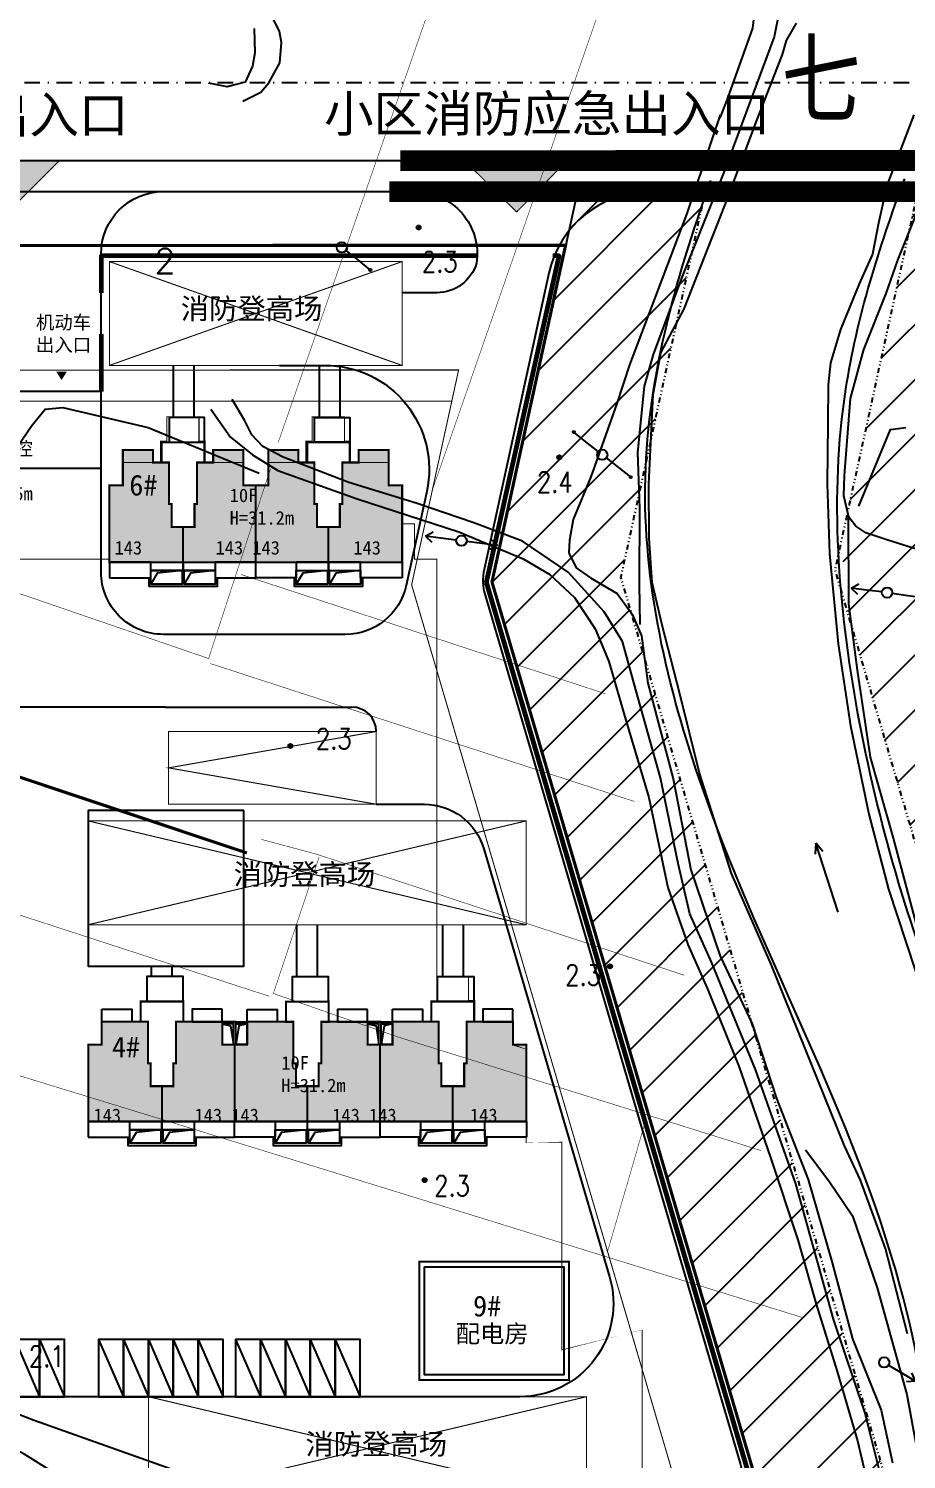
# Model space of a CAD drawing. Header units: millimetres. Extents: x 509011 to 512133, y 3502040 to 3502468.
# Drawn here: x 509312.5 to 509397, y 3502243.5 to 3502381.3 of the extents above; entities that cross this region are included whole.
import ezdxf
from ezdxf.xclip import XClip

# ---------------------------------------------------------------- set-up
doc = ezdxf.new("R2010")
doc.units = ezdxf.units.MM
doc.header["$XCLIPFRAME"] = 0
for name, pattern in [('05-108-2 (01) 3F(2013 1018)$0$X-ME SHAFT SH$0$X_1st core$0$CENTER', [2, 1.25, -0.25, 0.25, -0.25]), ('CENTER', [2, 1.25, -0.25, 0.25, -0.25]), ('DASH', [0.35, 0.25, -0.1]), ('DASHDOT', [1, 0.5, -0.25, 0, -0.25]), ('DIVIDE', [1.25, 0.5, -0.25, 0, -0.25, 0, -0.25])]:
    doc.linetypes.add(name, pattern=pattern)
for name, color, linetype in [('0-禁止车辆开口方向', 251, 'Continuous'), ('DM-尺寸标注', 251, 'Continuous'), ('dx', 251, 'Continuous'), ('GH-水系', 251, 'DIVIDE'), ('HX-地块线', 253, 'DASHDOT'), ('JZD', 1, 'Continuous'), ('M-地下车库-UN CARBARN', 180, 'DASH'), ('RD-中线', 253, 'DASHDOT'), ('RD-侧石线', 253, 'Continuous'), ('RD-红线', 253, 'Continuous'), ('T水系界面', 251, 'DASH'), ('xf', 34, 'Continuous'), ('YD-G1', 251, 'Continuous'), ('停车位', 9, 'Continuous'), ('小区道路', 254, 'Continuous'), ('文字', 7, 'Continuous'), ('标注', 3, 'Continuous'), ('路名', 253, 'Continuous')]:
    doc.layers.add(name, color=color, linetype=linetype)
doc.layers.add('32围墙边线', color=61, linetype='Continuous', lineweight=60)
doc.layers.add('填充', color=7, linetype='Continuous', plot=False)
doc.styles.add('CHART', font='ROMANS.shx', dxfattribs={"height": 2.399999999999999, "bigfont": 'hzdx.shx'})
doc.styles.add('DIMHT', font='simhei.ttf', dxfattribs={"width": 0.8})
doc.styles.add('GCD', font='ROMANS.shx', dxfattribs={"width": 0.8, "height": 2, "bigfont": 'hzdx.shx'})
doc.styles.get("Standard").update_dxf_attribs({"font": 'txt', "bigfont": 'gbcbig.shx'})
doc.linetypes.add('FENCELINE2', pattern='A,0.25,-0.1,[132,ltypeshp.shx,S=0.1,R=0,X=-0.1,Y=0],-0.1,1', length=1.45)
pattern_1 = [(45, (0, 0), (-2.651650429449552, 2.651650429449553), [])]

# ---------------------------------------------------------------- blocks, each defined once
blk = doc.blocks.new('ERHRYJUGYKI')
at = {"layer": 'JZD', "color": 8, "linetype": '05-108-2 (01) 3F(2013 1018)$0$X-ME SHAFT SH$0$X_1st core$0$CENTER', "ltscale": 5, "flags": 128}
blk.add_lwpolyline([(509218.6174918893, 3502316.027328069), (509213.8322298858, 3502331.374339878), (509207.0680734995, 3502356.126601196), (509207.9416832063, 3502357.260285435), (509210.4142516064, 3502360.468604958), (509292.1746857125, 3502360.411923805), (509364.2134911078, 3502360.417444056), (509357.1239594105, 3502328.006915653), (509383.3707110617, 3502238.711810548), (509350.5130456421, 3502155.432325499), (509318.6529217767, 3502131.928004885), (509314.7060072976, 3502129.016360718), (509310.3892878401, 3502135.013260191), (509299.732452381, 3502150.2592979), (509284.2874488043, 3502174.121109144), (509267.2219956178, 3502204.724336948), (509258.9470635611, 3502221.315216145), (509237.1740262691, 3502266.75109425), (509226.6512582931, 3502292.914474081)], close=True, dxfattribs=at)
blk = doc.blocks.new('B1021A')
at = {"layer": 'dx'}
for radius in [0.2, 0.15, 0.1, 0.05]:
    blk.add_circle((0, 0), radius, dxfattribs=at)
blk = doc.blocks.new('B811C1')
at = {"layer": 'dx'}
for p, q in [((-3.5, 0), (3.5, 0)), ((3.5, 0), (2.5, 0.4)), ((2.5, -0.4), (3.5, 0))]:
    blk.add_line(p, q, dxfattribs=at)
blk = doc.blocks.new('B72A3')
at = {"layer": 'dx'}
for p, q in [((0.5, 0), (2, 0)), ((2, 0), (3.5, 0))]:
    blk.add_line(p, q, dxfattribs=at)
for radius in [0.1, 0.04]:
    blk.add_circle((3.5, 0), radius, dxfattribs=at)
blk = doc.blocks.new('B713')
at = {"layer": 'dx'}
blk.add_circle((0, 0), 0.5, dxfattribs=at)
blk = doc.blocks.new('B712A3')
at = {"layer": 'dx'}
for p, q in [((0.5, 0), (2, 0)), ((2, 0), (3.5, 0)), ((3.5, 0), (2.799999999999999, 0.5)), ((3.5, 0), (2.799999999999999, -0.5))]:
    blk.add_line(p, q, dxfattribs=at)
blk = doc.blocks.new('abcdefghijk')
at = {"layer": 'dx'}
h = blk.add_hatch(dxfattribs=at)
h.set_pattern_fill('ANSI31', color=256, scale=30, style=0)
h.set_pattern_definition(pattern_1)
h.paths.add_polyline_path([(509210.311763623, 3502360.33619458), (509195.0207458398, 3502340.49558315), (509196.3221381504, 3502335.555221091, 0.0947081267076102), (509311.7832559959, 3502107.838296816), (509314.2300600464, 3502104.914239492), (509343.5298870974, 3502103.428606273, -0.0327637391326947), (509375.1272189518, 3502130.433888478), (509361.6744731567, 3502151.027255507), (509396.044695, 3502238.140738), (509369.5020152477, 3502328.442835918), (509377.6276712913, 3502365.590197671), (509365.3439395101, 3502365.590197671), (509357.1227495192, 3502328.0060916), (509383.3694473476, 3502238.710967693), (509350.5118807394, 3502155.431404746), (509318.6516227408, 3502131.927100316, -0.0966524153182956)])
at = {"layer": 'YD-G1'}
h = blk.add_hatch(dxfattribs=at)
h.set_pattern_fill('ANSI31', color=256, scale=30, style=0)
h.set_pattern_definition(pattern_1)
h.paths.add_polyline_path([(509526.3625456974, 3502191.209823936), (509543.918101253, 3502211.059879134), (509543.918101253, 3502212.920551855, 0.0767528511812895), (509443.306896738, 3502190.821983218), (509402.5133905237, 3502329.607487431), (509410.3842893738, 3502365.59019767), (509398.1005575928, 3502365.590197671), (509391.5017160934, 3502335.422842443, 0.1259674635647178), (509391.9389194141, 3502323.03056654), (509414.7486841269, 3502245.428394273, -0.166944483162946), (509414.0187426811, 3502229.203022789), (509388.8188697798, 3502165.332364721, 0.2432482536307112), (509391.1443769846, 3502142.48446988), (509391.5262854012, 3502141.899847208, -0.1145299470567257)])
at = {"layer": '0-禁止车辆开口方向', "const_width": 2, "flags": 128}
for points in [[(509378.2838946939, 3502368.59019767), (509348.2839006206, 3502368.571340351)], [(509378.2838946939, 3502368.59019767), (509398.7567809956, 3502368.59019767)]]:
    blk.add_lwpolyline(points, dxfattribs=at)
at = {"layer": 'dx', "flags": 128}
for points in [[(509397.724695, 3502372.980738), (509395.124695, 3502366.180738), (509394.324695, 3502362.540737999), (509393.7646949999, 3502359.580738), (509392.484695, 3502356.700738), (509390.684695, 3502352.300738), (509389.724695, 3502349.100738), (509389.484695, 3502346.980738), (509389.444695, 3502343.260738), (509389.404695, 3502337.460738), (509389.604695, 3502330.700738), (509390.4446949998, 3502322.060738), (509391.644695, 3502314.140738), (509393.404695, 3502305.660738), (509395.2846949999, 3502298.420738), (509398.684695, 3502288.180738)], [(509397.124695, 3502255.620738), (509395.0046949998, 3502263.820738), (509392.604695, 3502270.420738), (509391.044695, 3502273.700738), (509384.044695, 3502291.100738), (509380.164695, 3502299.940738), (509377.084695, 3502309.580738), (509375.204695, 3502317.220738), (509373.484695, 3502323.860738), (509372.524695, 3502327.940738), (509372.244695, 3502332.220738), (509372.2046949999, 3502337.420738), (509372.644695, 3502346.060738), (509373.364695, 3502350.060738), (509375.604695, 3502354.300738), (509379.524695, 3502364.260738), (509382.644695, 3502372.540738), (509385.084695, 3502378.780738), (509385.484695, 3502380.140738), (509386.444695, 3502381.820738)], [(509334.204695, 3502381.300738), (509334.284695, 3502378.940738), (509334.044695, 3502377.660738), (509333.324695, 3502376.140738), (509331.5973509636, 3502375.681377659), (509329.8526477974, 3502376.035406097), (509329.8526477974, 3502376.035406097)], [(509333.124695, 3502374.300738), (509334.844695, 3502375.180738), (509335.604695, 3502376.060737999), (509336.6846950001, 3502377.980738), (509336.844695, 3502379.940738), (509336.644695, 3502381.020737999), (509336.0046949999, 3502382.340738)], [(509384.684695, 3502382.420738), (509384.284695, 3502380.500738), (509379.404695, 3502367.380738), (509375.364695, 3502357.260738), (509372.644695, 3502349.900738), (509371.764695, 3502346.860738), (509371.124695, 3502340.460737999), (509371.324695, 3502335.100738), (509371.284695, 3502327.780738), (509371.364695, 3502323.900738)], [(509343.524695, 3502391.940738), (509351.764695, 3502390.060738), (509358.6446949999, 3502388.500738), (509364.644695, 3502387.420738001), (509370.564695, 3502386.340738), (509380.524695, 3502384.500738), (509381.804695, 3502384.060738), (509382.324695, 3502383.380738), (509382.324695, 3502382.420738), (509382.2046949999, 3502381.340738), (509379.764695, 3502374.500738), (509379.044695, 3502372.700738)], [(509402.164695, 3502329.860738), (509395.124695, 3502332.060738), (509393.124695, 3502332.740738), (509392.1646950001, 3502333.380738), (509391.484695, 3502334.260738), (509391.004695, 3502336.300738), (509391.044695, 3502338.260738), (509391.644695, 3502345.660738), (509392.9246950001, 3502350.380738), (509395.084695, 3502355.780738), (509396.204695, 3502358.980737999), (509399.884695, 3502368.180738)], [(509379.084695, 3502372.980738), (509375.884695, 3502363.500738), (509370.364695, 3502348.900738), (509369.124695, 3502345.180738), (509366.644695, 3502338.140738), (509364.924695, 3502334.020738), (509364.564695, 3502332.020738), (509364.524695, 3502330.820738), (509365.2046949999, 3502329.380738), (509366.604695, 3502328.420738), (509369.1646949999, 3502326.900738), (509370.604695, 3502324.900738), (509371.524695, 3502322.820738), (509372.124695, 3502318.260738), (509374.5646950001, 3502309.060738), (509376.244695, 3502300.300738), (509379.084695, 3502291.980738), (509382.164695, 3502285.460738), (509384.5246949999, 3502278.260738), (509387.564695, 3502270.460737999), (509389.8446949999, 3502262.580737999), (509391.844695, 3502255.140738), (509394.604695, 3502248.260738), (509395.684695, 3502243.180738)], [(509398.2046949999, 3502294.180738), (509395.7646949998, 3502303.340738), (509393.5646950001, 3502311.140738), (509392.324695, 3502319.500738), (509391.484695, 3502325.900738), (509391.4567671843, 3502334.379431216)], [(509394.564695, 3502241.900738), (509393.0046949999, 3502248.060738), (509390.0046949999, 3502257.020738), (509386.364695, 3502270.060738), (509382.484695, 3502281.060738), (509378.2846949999, 3502291.340738), (509376.1646949999, 3502296.060738), (509375.044695, 3502300.900738), (509373.324695, 3502309.140738), (509370.9646949999, 3502317.620738), (509369.684695, 3502322.260738), (509367.9246949999, 3502325.140738), (509364.4446949999, 3502328.940738), (509360.044695, 3502331.940737999), (509355.364695, 3502333.700738), (509349.804695, 3502335.580738), (509343.324695, 3502337.580738), (509337.0046949999, 3502340.020737999), (509335.044695, 3502341.060738), (509333.9646949999, 3502342.180738), (509333.284695, 3502343.580738), (509332.084695, 3502345.580738)], [(509330.0446949999, 3502344.660738), (509331.924695, 3502341.940738), (509334.044695, 3502340.260738), (509336.484695, 3502338.740738), (509344.124695, 3502336.020738), (509353.924695, 3502332.820738), (509360.124695, 3502330.220738), (509362.684695, 3502328.740738), (509365.044695, 3502326.500738), (509367.044695, 3502323.500738), (509368.364695, 3502320.340738), (509369.844695, 3502315.260738), (509372.2046949999, 3502307.260738), (509374.044695, 3502298.580738), (509375.964695, 3502293.100738), (509377.844695, 3502288.900738), (509380.884695, 3502281.380738), (509383.924695, 3502272.580738), (509386.564695, 3502264.660738), (509388.3246949999, 3502258.460738), (509390.364695, 3502251.980737999), (509392.324695, 3502245.300738), (509393.324695, 3502240.940737999)], [(509303.89289, 3502330.105917), (509312.78489, 3502343.065917), (509314.08089, 3502344.649917), (509315.7728899999, 3502344.793917), (509323.9808899999, 3502342.885917), (509334.67289, 3502338.493917)], [(509392.4386810002, 3502335.291557), (509395.4786810001, 3502342.691557), (509396.9586810001, 3502342.891557)], [(509387.318681, 3502273.331557), (509389.558681, 3502270.331557), (509391.8386810001, 3502266.971557), (509394.198681, 3502260.051557), (509397.078681, 3502249.771557), (509398.7986810001, 3502240.291557), (509398.7986810001, 3502232.171557), (509397.798681, 3502224.011557), (509395.798681, 3502217.011557), (509392.838681, 3502209.491557), (509390.318681, 3502205.051557), (509386.398681, 3502199.491557), (509384.6786810001, 3502197.771557)], [(509337.5066330001, 3502238.578156), (509313.026633, 3502247.254156), (509301.326633, 3502251.754156), (509292.506633, 3502255.498157), (509290.166633, 3502256.866156)], [(509314.7906329999, 3502242.322156), (509312.126633, 3502243.978156), (509309.030633, 3502245.634156), (509304.098633, 3502248.298156), (509302.622633, 3502248.874156)]]:
    blk.add_lwpolyline(points, dxfattribs=at)
for points, const_width in [([(509352.964695, 3502389.420738), (509352.684695, 3502387.820738), (509336.524695, 3502341.460738)], 0.05), ([(509351.284695, 3502336.620738), (509368.564695, 3502386.260738)], 0.05), ([(509303.256611, 3502329.754794), (509329.816611, 3502320.634794001), (509335.7766109999, 3502338.914794)], 0.05), ([(509332.976611, 3502328.714794), (509368.056611, 3502317.234794)], 0.05), ([(509370.816611, 3502306.874794002), (509329.976611, 3502320.154794)], 0.05), ([(509333.496611, 3502301.914794001), (509296.816611, 3502314.154794)], 0.3), ([(509375.611069, 3502290.142988), (509340.2510689999, 3502301.782988), (509334.891069, 3502303.222988)], 0.05), ([(509335.6566109999, 3502288.114794), (509292.256611, 3502302.234794)], 0.05), ([(509340.451069, 3502301.502988), (509336.0510690001, 3502288.382988), (509348.091069, 3502284.182988), (509383.0110689999, 3502273.262988)], 0.05), ([(509387.1310689999, 3502257.142988), (509354.331069, 3502267.302988), (509328.6910689999, 3502275.222988), (509293.731069, 3502285.942988), (509287.811069, 3502288.062988)], 0.05), ([(509368.2552869999, 3502263.587022), (509371.8552870001, 3502275.971022001)], 0.05)]:
    blk.add_lwpolyline(points, dxfattribs=dict(at, const_width=const_width))
at = {"layer": 'GH-水系', "flags": 128}
for points in [[(509377.6276712912, 3502365.59019767), (509369.5020152477, 3502328.442835918), (509396.044695, 3502238.140738), (509361.6744731566, 3502151.027255506)], [(509398.1005575929, 3502365.59019767), (509390.134124795, 3502329.170743114), (509417.1701077541, 3502237.190355178), (509384.0743831524, 3502153.307165863)]]:
    blk.add_lwpolyline(points, dxfattribs=at)
at = {"layer": 'HX-地块线', "linetype": 'ByBlock', "ltscale": 0.5, "flags": 128}
blk.add_lwpolyline([(509365.3439395101, 3502365.59019767), (509357.1227495192, 3502328.006091601), (509383.3694473476, 3502238.710967692), (509350.5118807394, 3502155.431404746)], dxfattribs=at)
blk.add_lwpolyline([(509365.3439395101, 3502365.59019767), (509357.1227495192, 3502328.006091601), (509383.3694473476, 3502238.710967692), (509350.5118807394, 3502155.431404746)], dxfattribs=at)
blk.add_lwpolyline([(509210.3987919581, 3502359.996011481, 0.096518167401007), (509318.6516227408, 3502131.927100316, 0.096518167401007)], format="xyb", dxfattribs=at)
blk.add_lwpolyline([(509210.3987919581, 3502359.996011481, 0.096518167401007), (509318.6516227408, 3502131.927100316, 0.096518167401007)], format="xyb", dxfattribs=at)
at = {"layer": 'RD-中线', "ltscale": 3}
for points in [[(509196.7394225374, 3503435.151784652), (509150.7294328413, 3502560.516939138, 0.2386021634810705), (509406.1001223428, 3501982.29881943), (511122.2930787437, 3500576.043197201)], [(507426.0352547014, 3502079.97226745, -0.0599666257863016), (508217.527483335, 3502340.103755719), (508365.6261787869, 3502365.010931268, -0.0416791926585015), (508498.3065318884, 3502376.09019767), (510642.9603618564, 3502376.09019767, -0.158296010694395), (510877.9627827103, 3502299.778106299), (511052.2210943098, 3502173.263880751)]]:
    blk.add_lwpolyline(points, format="xyb", dxfattribs=at)
at = {"layer": 'RD-侧石线', "linetype": 'ByBlock', "ltscale": 60, "flags": 128}
blk.add_lwpolyline([(509209.9071069088, 3502368.59019767), (509528.9181012525, 3502368.59019767)], dxfattribs=at)
at = {"layer": 'RD-红线', "linetype": 'ByBlock', "ltscale": 60, "flags": 128}
blk.add_lwpolyline([(509214.3609863474, 3502365.59019767), (509523.9181012525, 3502365.59019767)], dxfattribs=at)
at = {"layer": 'T水系界面', "ltscale": 30, "const_width": 2}
blk.add_lwpolyline([(509347.2286430535, 3502365.59019767), (509427.691372984, 3502365.59019767)], dxfattribs=at)
at = {"layer": 'dx'}
for name, p in [('B1021A', (509350.0546847052, 3502362.136596157)), ('B713', (509342.651069, 3502360.222988)), ('B1021A', (509363.5968993461, 3502340.004852768)), ('B713', (509367.724695, 3502340.260738)), ('B713', (509354.171069, 3502331.982988)), ('B713', (509395.1646949999, 3502326.980738)), ('B1021A', (509337.6960008097, 3502312.21040387)), ('B1021A', (509368.4737600389, 3502291.000815128)), ('B1021A', (509350.622659976, 3502270.405997476)), ('B713', (509394.884695, 3502252.860738))]:
    blk.add_blockref(name, p, dxfattribs=at)
for name, p, rotation in [('B72A3', (509342.651069, 3502360.222988), 321.4751140193297), ('B72A3', (509367.724695, 3502340.260738), 141.4751140193297), ('B72A3', (509367.724695, 3502340.260738), 321.7036995163632), ('B712A3', (509354.171069, 3502331.982988), 172.9369585021881), ('B712A3', (509354.171069, 3502331.982988), 353.0428733583857), ('B712A3', (509395.1646949999, 3502326.980738), 173.0428733583857), ('B712A3', (509395.1646949999, 3502326.980738), 352.3792730847359), ('B811C1', (509389.3807941885, 3502299.539021864), 108.0527052755827), ('B712A3', (509394.884695, 3502252.860738), 329.0489730299692)]:
    blk.add_blockref(name, p, dxfattribs=dict(at, rotation=rotation))
at = {"layer": 'dx', "style": 'CHART'}
blk.add_text('2', height=2.399999999999999, dxfattribs=at).set_placement((509324.5875619588, 3502357.705289139))
at = {"layer": 'dx', "style": 'GCD', "width": 0.8}
for s, p in [('2.3', (509350.3624624425, 3502357.833202495)), ('2.4', (509361.442455185, 3502336.623613751)), ('2.3', (509340.158222708, 3502311.903018988)), ('2.3', (509364.1648746167, 3502289.156503177)), ('2.3', (509351.5459931879, 3502268.869071739)), ('2.1', (509312.5108122498, 3502252.440630331))]:
    blk.add_text(s, height=2, dxfattribs=at).set_placement(p)
at = {"layer": '路名', "style": 'DIMHT', "width": 0.8}
blk.add_text('七', height=7, dxfattribs=at).set_placement((509384.9785259796, 3502372.963055839))
blk = doc.blocks.new('ergydtufyukiiu')
at = {"layer": 'M-地下车库-UN CARBARN', "const_width": 0.1}
blk.add_lwpolyline([(509371.5657745778, 3502225.357090816), (509371.5657745775, 3502254.057090699), (509363.8407745777, 3502254.057090645), (509363.8407745777, 3502274.057090537), (509360.4097867825, 3502274.057090766), (509360.4097867832, 3502283.457090765), (509359.1097867831, 3502283.457090459), (509359.1097867831, 3502285.65709061), (509355.459786783, 3502285.65709061), (509355.459786783, 3502287.707090612), (509354.8597867834, 3502287.707090612), (509354.859786786, 3502290.057090306), (509351.7907745758, 3502290.057090306), (509351.7907745776, 3502330.207090024), (509349.6407745775, 3502330.207090024), (509349.6407745775, 3502333.607090024), (509348.4407745772, 3502333.607090024), (509348.4407745776, 3502337.307090024), (509347.1407745776, 3502337.307090024), (509347.1407745767, 3502339.507090023), (509343.4907745775, 3502339.507090023), (509343.4907745775, 3502341.557090023), (509342.8907745775, 3502341.557090023), (509342.8907745775, 3502343.907090024), (509339.7907745767, 3502343.907090024), (509339.7907745767, 3502341.557090023), (509339.1907745776, 3502341.557090023), (509339.1907745776, 3502339.507090023), (509335.5407745776, 3502339.507090023), (509335.5407745776, 3502337.307090024), (509333.1407745775, 3502337.307090024), (509333.1407745775, 3502339.507090023), (509329.4907745768, 3502339.507090023), (509329.4907745768, 3502341.557090023), (509328.8907745768, 3502341.557090023), (509328.8907745768, 3502343.907090024), (509325.7907745768, 3502343.907090024), (509325.7907745768, 3502341.557090023), (509325.1907745768, 3502341.557090023), (509325.1907745768, 3502339.507090023), (509321.5407745768, 3502339.507090023), (509321.5407745768, 3502337.307090024), (509320.2407745767, 3502337.307090024), (509320.2407745767, 3502330.207090024), (509309.2407745777, 3502330.207090024)], dxfattribs=at)
blk = doc.blocks.new('ergthyuj')
for points in [[(510312.7391719925, 3502749.534406845), (510314.0391719925, 3502749.534406845), (510314.0391719925, 3502747.334406844), (510312.7391719925, 3502747.334406844)], [(510312.9391719924, 3502749.334406844), (510314.0391719925, 3502749.334406844), (510314.0391719925, 3502747.334406844), (510312.9391719924, 3502747.334406844)]]:
    blk.add_lwpolyline(points, close=True)
at = {"layer": '小区道路', "ltscale": 5}
blk.add_lwpolyline([(510314.0391719925, 3502749.334406844), (510313.2269848036, 3502749.128724068), (510312.9391719924, 3502747.334406844)], dxfattribs=at)
blk = doc.blocks.new('ertgdyhthy')
blk.add_lwpolyline([(510316.6391719924, 3502738.234406844), (510316.6391719924, 3502737.434406845), (510323.2391719926, 3502737.434406845), (510323.2391719926, 3502738.234406844)])
for points in [[(510316.8391719925, 3502738.934406845), (510319.8391719925, 3502738.934406845), (510319.8391719925, 3502737.634406845), (510316.8391719925, 3502737.634406845)], [(510320.0391719926, 3502738.934406845), (510323.0391719925, 3502738.934406845), (510323.0391719925, 3502737.634406845), (510320.0391719926, 3502737.634406845)]]:
    blk.add_lwpolyline(points, close=True)
at = {"ltscale": 5}
for points in [[(510319.8391719925, 3502738.934406845), (510317.4591948581, 3502738.671733748), (510316.8391719925, 3502737.634406845)], [(510323.0391719925, 3502738.934406845), (510320.659194858, 3502738.671733748), (510320.0391719926, 3502737.634406845)]]:
    blk.add_lwpolyline(points, dxfattribs=at)
blk = doc.blocks.new('SERGSTRJHUKIU')
at = {"layer": '填充', "ltscale": 5}
h = blk.add_hatch(color=1, dxfattribs=at)
h.dxf.hatch_style = 1
h.paths.add_polyline_path([(510573.5527617329, 3502426.651496678), (510572.4527617329, 3502426.651496678), (510572.4527617329, 3502428.851496678), (510572.2027617328, 3502428.851496678), (510572.2047617329, 3502432.851496678), (510570.4527617329, 3502432.851496678), (510567.7527617329, 3502432.851496678), (510567.7527617329, 3502430.651496677), (510566.4527617328, 3502430.651496677), (510566.4527617328, 3502423.251496679), (510570.4527617329, 3502423.251496679), (510573.5527617329, 3502423.251496679)])
h = blk.add_hatch(color=1, dxfattribs=at)
h.dxf.hatch_style = 1
h.paths.add_polyline_path([(510573.5527617329, 3502426.651496678), (510574.6527617329, 3502426.651496678), (510574.6527617329, 3502428.851496678), (510574.9027617329, 3502428.851496678), (510574.900761733, 3502432.851496678), (510576.652761733, 3502432.851496678), (510579.3527617329, 3502432.851496678), (510579.3527617329, 3502430.651496677), (510580.552761733, 3502430.651496677), (510580.5527617327, 3502423.251496679), (510576.652761733, 3502423.251496679), (510573.5527617329, 3502423.251496679)])
h = blk.add_hatch(color=1, dxfattribs=at)
h.dxf.hatch_style = 1
h.paths.add_polyline_path([(510587.552761733, 3502426.651496678), (510586.4527617331, 3502426.651496678), (510586.4527617331, 3502428.851496678), (510586.202761733, 3502428.851496678), (510586.204761733, 3502432.851496678), (510584.452761733, 3502432.851496678), (510581.752761733, 3502432.851496678), (510581.752761733, 3502430.651496677), (510580.552761733, 3502430.651496677), (510580.5527617331, 3502423.251496679), (510584.452761733, 3502423.251496679), (510587.552761733, 3502423.251496679)])
h = blk.add_hatch(color=1, dxfattribs=at)
h.dxf.hatch_style = 1
h.paths.add_polyline_path([(510587.552761733, 3502426.651496678), (510588.652761733, 3502426.651496678), (510588.652761733, 3502428.851496678), (510588.902761733, 3502428.851496678), (510588.9007617331, 3502432.851496678), (510590.6527617331, 3502432.851496678), (510593.352761733, 3502432.851496678), (510593.352761733, 3502430.651496677), (510594.5527617331, 3502430.651496677), (510594.5527617333, 3502423.251496678), (510590.6527617331, 3502423.251496679), (510587.552761733, 3502423.251496679)])
h = blk.add_hatch(color=1, dxfattribs=at)
h.dxf.hatch_style = 1
h.paths.add_polyline_path([(510601.5527617331, 3502426.651496678), (510600.4527617332, 3502426.651496678), (510600.4527617332, 3502428.851496678), (510600.2027617332, 3502428.851496678), (510600.2047617331, 3502432.851496678), (510598.4527617331, 3502432.851496678), (510595.7527617332, 3502432.851496678), (510595.7527617332, 3502430.651496677), (510594.5527617331, 3502430.651496677), (510594.5527617329, 3502423.251496679), (510598.4527617331, 3502423.251496679), (510601.5527617331, 3502423.251496679)])
h = blk.add_hatch(color=1, dxfattribs=at)
h.dxf.hatch_style = 1
h.paths.add_polyline_path([(510601.5527617331, 3502426.651496678), (510602.6527617332, 3502426.651496678), (510602.6527617332, 3502428.851496678), (510602.9027617331, 3502428.851496678), (510602.9007617332, 3502432.851496678), (510604.6527617332, 3502432.851496678), (510607.3527617332, 3502432.851496678), (510607.3527617332, 3502430.651496677), (510608.6527617332, 3502430.651496677), (510608.6527617335, 3502423.251496679), (510604.6527617332, 3502423.251496679), (510601.5527617331, 3502423.251496679)])
at = {"color": 6}
for points in [[(510572.1027617328, 3502434.801496678), (510575.6027617328, 3502434.801496678), (510575.6027617328, 3502437.201496678), (510572.1027617328, 3502437.201496678)], [(510586.102758233, 3502434.794496679), (510589.6027582329, 3502434.794496679), (510589.6027582329, 3502437.194496679), (510586.102758233, 3502437.194496679)], [(510603.6027617336, 3502434.801496677), (510600.1027617336, 3502434.801496677), (510600.1027617336, 3502437.201496677), (510603.6027617336, 3502437.201496677)], [(510567.7527617329, 3502434.051496678), (510570.6527617329, 3502434.051496678), (510570.6527617329, 3502432.851496678), (510570.4527617329, 3502432.851496678), (510570.4527617329, 3502432.851496678), (510567.7527617329, 3502432.851496678)], [(510579.3527617329, 3502434.051496678), (510576.452761733, 3502434.051496678), (510576.452761733, 3502432.851496678), (510576.652761733, 3502432.851496678), (510576.652761733, 3502432.851496678), (510579.3527617329, 3502432.851496678)], [(510581.7527582329, 3502434.044496679), (510584.6527582329, 3502434.044496679), (510584.6527582329, 3502432.844496679), (510584.452758233, 3502432.844496679), (510584.452758233, 3502432.844496679), (510581.7527582329, 3502432.844496679)], [(510593.352758233, 3502434.044496679), (510590.452758233, 3502434.044496679), (510590.452758233, 3502432.844496679), (510590.652758233, 3502432.844496679), (510590.652758233, 3502432.844496679), (510593.352758233, 3502432.844496679)], [(510593.3527652331, 3502434.044496679), (510590.4527652331, 3502434.044496679), (510590.4527652331, 3502432.844496679), (510590.652765233, 3502432.844496679), (510590.652765233, 3502432.844496679), (510593.3527652331, 3502432.844496679)], [(510595.7527617332, 3502434.051496678), (510598.6527617331, 3502434.051496678), (510598.6527617331, 3502432.851496678), (510598.4527617331, 3502432.851496678), (510598.4527617331, 3502432.851496678), (510595.7527617332, 3502432.851496678)], [(510607.3527617332, 3502434.051496678), (510604.4527617331, 3502434.051496678), (510604.4527617331, 3502432.851496678), (510604.6527617332, 3502432.851496678), (510604.6527617332, 3502432.851496678), (510607.3527617332, 3502432.851496678)], [(510566.4527617328, 3502421.751496679), (510570.4527617329, 3502421.751496679), (510570.4527617329, 3502423.251496679), (510566.4527617328, 3502423.251496679)], [(510570.4527617329, 3502423.251496679), (510573.5527617329, 3502423.251496679), (510573.5527617329, 3502422.451496678), (510570.4527617329, 3502422.451496678)], [(510573.5527617329, 3502423.251496679), (510576.652761733, 3502423.251496679), (510576.652761733, 3502422.451496678), (510573.5527617329, 3502422.451496678)], [(510580.552761733, 3502423.251496679), (510576.652761733, 3502423.251496679), (510576.652761733, 3502421.751496679), (510580.552761733, 3502421.751496679)], [(510584.452761733, 3502421.751496679), (510580.552761733, 3502421.751496679), (510580.552761733, 3502423.251496679), (510584.452761733, 3502423.251496679)], [(510587.552761733, 3502423.251496679), (510584.452761733, 3502423.251496679), (510584.452761733, 3502422.451496678), (510587.552761733, 3502422.451496678)], [(510587.5527617329, 3502423.251496679), (510590.6527617329, 3502423.251496679), (510590.6527617329, 3502422.451496678), (510587.5527617329, 3502422.451496678)], [(510590.6527617329, 3502421.751496679), (510594.5527617329, 3502421.751496679), (510594.5527617329, 3502423.251496679), (510590.6527617329, 3502423.251496679)], [(510594.5527617329, 3502423.251496679), (510598.452761733, 3502423.251496679), (510598.452761733, 3502421.751496679), (510594.5527617329, 3502421.751496679)], [(510601.5527617331, 3502423.251496679), (510598.4527617331, 3502423.251496679), (510598.4527617331, 3502422.451496678), (510601.5527617331, 3502422.451496678)], [(510601.552761733, 3502423.251496679), (510598.452761733, 3502423.251496679), (510598.452761733, 3502422.451496678), (510601.552761733, 3502422.451496678)], [(510604.6527617332, 3502423.251496679), (510601.5527617331, 3502423.251496679), (510601.5527617331, 3502422.451496678), (510604.6527617332, 3502422.451496678)], [(510604.652761733, 3502423.251496679), (510601.552761733, 3502423.251496679), (510601.552761733, 3502422.451496678), (510604.652761733, 3502422.451496678)], [(510608.6527617331, 3502421.751496679), (510604.652761733, 3502421.751496679), (510604.652761733, 3502423.251496679), (510608.6527617331, 3502423.251496679)]]:
    blk.add_lwpolyline(points, close=True, dxfattribs=at)
at = {"color": 2, "const_width": 0.2}
for points in [[(510571.5027617328, 3502432.851496678), (510571.5027617328, 3502434.801496678), (510575.6027617328, 3502434.801496678), (510575.6027617328, 3502432.851496678), (510574.9027617329, 3502432.851496678), (510574.9027617329, 3502428.851496678), (510574.6527617329, 3502428.851496678), (510574.6527617329, 3502426.651496678), (510572.4527617329, 3502426.651496678), (510572.4527617329, 3502428.851496678), (510572.2027617328, 3502428.851496676), (510572.2027617328, 3502432.851496678)], [(510585.5027582329, 3502432.844496679), (510585.5027582329, 3502434.794496679), (510589.6027582329, 3502434.794496679), (510589.6027582329, 3502432.844496679), (510588.9027582329, 3502432.844496679), (510588.9027582329, 3502428.844496679), (510588.652758233, 3502428.844496679), (510588.652758233, 3502426.644496679), (510586.452758233, 3502426.644496679), (510586.452758233, 3502428.844496679), (510586.2027582329, 3502428.844496678), (510586.2027582329, 3502432.844496679)], [(510603.6027617331, 3502432.851496678), (510603.6027617331, 3502434.801496678), (510599.5027617332, 3502434.801496678), (510599.5027617332, 3502432.851496678), (510600.2027617332, 3502432.851496678), (510600.2027617332, 3502428.851496678), (510600.4527617332, 3502428.851496678), (510600.4527617332, 3502426.651496678), (510602.6527617332, 3502426.651496678), (510602.6527617332, 3502428.851496678), (510602.9027617331, 3502428.851496676), (510602.9027617331, 3502432.851496678)], [(510573.5527617329, 3502426.651496678), (510572.4527617329, 3502426.651496678), (510572.4527617329, 3502428.851496678), (510572.2027617328, 3502428.851496678), (510572.2047617329, 3502432.851496678), (510570.4527617329, 3502432.851496678), (510570.4527617329, 3502432.851496678), (510567.7527617329, 3502432.851496678), (510567.7527617329, 3502430.651496677), (510566.4527617328, 3502430.651496677), (510566.4527617328, 3502423.251496679), (510570.4527617329, 3502423.251496679), (510573.5527617329, 3502423.251496679)], [(510573.5527617329, 3502426.651496678), (510574.6527617329, 3502426.651496678), (510574.6527617329, 3502428.851496678), (510574.9027617329, 3502428.851496678), (510574.900761733, 3502432.851496678), (510576.652761733, 3502432.851496678), (510576.652761733, 3502432.851496678), (510579.3527617329, 3502432.851496678), (510579.3527617329, 3502430.651496677), (510580.552761733, 3502430.651496677), (510580.552761733, 3502423.251496679), (510576.652761733, 3502423.251496679), (510573.5527617329, 3502423.251496679)], [(510587.552761733, 3502426.651496678), (510586.4527617331, 3502426.651496678), (510586.4527617331, 3502428.851496678), (510586.202761733, 3502428.851496678), (510586.204761733, 3502432.851496678), (510584.452761733, 3502432.851496678), (510584.452761733, 3502432.851496678), (510581.752761733, 3502432.851496678), (510581.752761733, 3502430.651496677), (510580.552761733, 3502430.651496677), (510580.552761733, 3502423.251496679), (510584.452761733, 3502423.251496679), (510587.552761733, 3502423.251496679)], [(510587.5527617329, 3502426.651496678), (510588.6527617329, 3502426.651496678), (510588.6527617329, 3502428.851496678), (510588.9027617329, 3502428.851496678), (510588.9007617329, 3502432.851496678), (510590.6527617329, 3502432.851496678), (510590.6527617329, 3502432.851496678), (510593.3527617329, 3502432.851496678), (510593.3527617329, 3502430.651496677), (510594.5527617329, 3502430.651496677), (510594.5527617329, 3502423.251496679), (510590.6527617329, 3502423.251496679), (510587.5527617329, 3502423.251496679)], [(510601.552761733, 3502426.651496678), (510600.452761733, 3502426.651496678), (510600.452761733, 3502428.851496678), (510600.202761733, 3502428.851496678), (510600.204761733, 3502432.851496678), (510598.452761733, 3502432.851496678), (510598.452761733, 3502432.851496678), (510595.7527617331, 3502432.851496678), (510595.7527617331, 3502430.651496677), (510594.5527617329, 3502430.651496677), (510594.5527617329, 3502423.251496679), (510598.452761733, 3502423.251496679), (510601.552761733, 3502423.251496679)], [(510601.552761733, 3502426.651496678), (510602.6527617331, 3502426.651496678), (510602.6527617331, 3502428.851496678), (510602.9027617331, 3502428.851496678), (510602.900761733, 3502432.851496678), (510604.652761733, 3502432.851496678), (510604.652761733, 3502432.851496678), (510607.3527617331, 3502432.851496678), (510607.3527617331, 3502430.651496677), (510608.6527617331, 3502430.651496677), (510608.6527617331, 3502423.251496679), (510604.652761733, 3502423.251496679), (510601.552761733, 3502423.251496679)]]:
    blk.add_lwpolyline(points, close=True, dxfattribs=at)
at = {"xscale": -1}
for p in [(1020893.391933725, -316.6829101666808), (1020907.391933725, -316.6829101666808)]:
    blk.add_blockref('ergthyuj', p, dxfattribs=at)
for name, p in [('ergthyuj', (267.7135897404514, -316.6829101666808)), ('ergthyuj', (281.7135897405679, -316.6829101666808)), ('ertgdyhthy', (253.6135897404165, -316.4829101660289)), ('ertgdyhthy', (267.6135897404165, -316.4829101660289)), ('ertgdyhthy', (281.6135897405329, -316.4829101660289))]:
    blk.add_blockref(name, p)
blk = doc.blocks.new('argtrhyju')
at = {"layer": '填充', "ltscale": 5}
h = blk.add_hatch(color=1, dxfattribs=at)
h.dxf.hatch_style = 1
h.paths.add_polyline_path([(509545.2260524674, 3502146.471386822), (509544.1260524673, 3502146.471386822), (509544.1260524673, 3502148.671386822), (509543.8760524674, 3502148.671386822), (509543.8780524674, 3502152.671386821), (509542.3260524674, 3502152.671386821), (509542.3260524674, 3502153.871386822), (509539.4260524674, 3502153.871386822), (509539.4260524674, 3502150.471386822), (509538.1260524673, 3502150.471386822), (509538.1260524673, 3502143.071386823), (509542.1260524673, 3502143.071386822), (509545.2260524674, 3502143.071386822)])
h = blk.add_hatch(color=1, dxfattribs=at)
h.dxf.hatch_style = 1
h.paths.add_polyline_path([(509545.2260524674, 3502146.471386822), (509546.3260524674, 3502146.471386822), (509546.3260524674, 3502148.671386822), (509546.5760524675, 3502148.671386822), (509546.5740524674, 3502152.671386821), (509548.1260524675, 3502152.671386821), (509548.1260524675, 3502153.871386822), (509551.0260524674, 3502153.871386822), (509551.0260524674, 3502150.471386822), (509552.2260524675, 3502150.471386822), (509552.2260524672, 3502143.071386822), (509548.3260524675, 3502143.071386822), (509545.2260524674, 3502143.071386822)])
h = blk.add_hatch(color=1, dxfattribs=at)
h.dxf.hatch_style = 1
h.paths.add_polyline_path([(509559.2260524675, 3502146.471386822), (509558.1260524675, 3502146.471386822), (509558.1260524675, 3502148.671386822), (509557.8760524676, 3502148.671386822), (509557.8780524675, 3502152.671386821), (509556.3260524675, 3502152.671386821), (509556.3260524675, 3502153.871386822), (509553.4260524676, 3502153.871386822), (509553.4260524676, 3502150.471386822), (509552.2260524675, 3502150.471386822), (509552.2260524678, 3502143.071386822), (509556.1260524675, 3502143.071386822), (509559.2260524675, 3502143.071386822)])
h = blk.add_hatch(color=1, dxfattribs=at)
h.dxf.hatch_style = 1
h.paths.add_polyline_path([(509559.2260524675, 3502146.471386822), (509560.3260524676, 3502146.471386822), (509560.3260524676, 3502148.671386822), (509560.5760524676, 3502148.671386822), (509560.5740524675, 3502152.671386821), (509562.1260524676, 3502152.671386821), (509562.1260524676, 3502153.871386822), (509565.0260524676, 3502153.871386822), (509565.0260524676, 3502150.471386822), (509566.3260524677, 3502150.471386822), (509566.3260524677, 3502143.071386823), (509562.3260524676, 3502143.071386822), (509559.2260524675, 3502143.071386822)])
at = {"color": 6}
for points in [[(509543.8760524674, 3502154.621386821), (509547.2760524674, 3502154.621386821), (509547.2760524674, 3502157.021386821), (509543.8760524674, 3502157.021386821)], [(509561.2760524673, 3502154.621386821), (509557.8760524674, 3502154.621386821), (509557.8760524674, 3502157.021386821), (509561.2760524673, 3502157.021386821)], [(509538.1260524674, 3502141.571386822), (509542.1260524673, 3502141.571386822), (509542.1260524673, 3502143.071386822), (509538.1260524674, 3502143.071386822)], [(509542.1260524673, 3502143.071386822), (509545.2260524674, 3502143.071386822), (509545.2260524674, 3502142.271386822), (509542.1260524673, 3502142.271386822)], [(509545.2260524674, 3502143.071386822), (509548.3260524675, 3502143.071386822), (509548.3260524675, 3502142.271386822), (509545.2260524674, 3502142.271386822)], [(509552.2260524675, 3502143.071386822), (509548.3260524675, 3502143.071386822), (509548.3260524675, 3502141.571386822), (509552.2260524675, 3502141.571386822)], [(509552.2260524675, 3502143.071386822), (509556.1260524675, 3502143.071386822), (509556.1260524675, 3502141.571386822), (509552.2260524675, 3502141.571386822)], [(509559.2260524675, 3502143.071386822), (509556.1260524675, 3502143.071386822), (509556.1260524675, 3502142.271386822), (509559.2260524675, 3502142.271386822)], [(509562.3260524676, 3502143.071386822), (509559.2260524675, 3502143.071386822), (509559.2260524675, 3502142.271386822), (509562.3260524676, 3502142.271386822)], [(509566.3260524676, 3502141.571386822), (509562.3260524676, 3502141.571386822), (509562.3260524676, 3502143.071386822), (509566.3260524676, 3502143.071386822)]]:
    blk.add_lwpolyline(points, close=True, dxfattribs=at)
at = {"color": 2, "const_width": 0.2}
for points in [[(509543.1760524674, 3502152.671386821), (509543.1760524674, 3502154.621386821), (509547.2760524674, 3502154.621386821), (509547.2760524674, 3502152.671386822), (509546.5760524675, 3502152.671386822), (509546.5760524675, 3502148.671386822), (509546.3260524674, 3502148.671386822), (509546.3260524674, 3502146.471386822), (509544.1260524673, 3502146.471386822), (509544.1260524673, 3502148.671386822), (509543.8760524674, 3502148.67138682), (509543.8760524674, 3502152.671386822)], [(509561.2760524677, 3502152.671386821), (509561.2760524677, 3502154.621386821), (509557.1760524676, 3502154.621386821), (509557.1760524676, 3502152.671386822), (509557.8760524676, 3502152.671386822), (509557.8760524676, 3502148.671386822), (509558.1260524675, 3502148.671386822), (509558.1260524675, 3502146.471386822), (509560.3260524676, 3502146.471386822), (509560.3260524676, 3502148.671386822), (509560.5760524676, 3502148.67138682), (509560.5760524676, 3502152.671386822)], [(509545.2260524674, 3502146.471386822), (509544.1260524673, 3502146.471386822), (509544.1260524673, 3502148.671386822), (509543.8760524674, 3502148.671386822), (509543.8780524674, 3502152.671386821), (509542.3260524674, 3502152.671386821), (509542.3260524674, 3502153.871386822), (509539.4260524674, 3502153.871386822), (509539.4260524674, 3502150.471386822), (509538.1260524673, 3502150.471386822), (509538.1260524673, 3502143.071386822), (509542.1260524673, 3502143.071386822), (509545.2260524674, 3502143.071386822)], [(509545.2260524674, 3502146.471386822), (509546.3260524674, 3502146.471386822), (509546.3260524674, 3502148.671386822), (509546.5760524675, 3502148.671386822), (509546.5740524674, 3502152.671386821), (509548.1260524675, 3502152.671386821), (509548.1260524675, 3502153.871386822), (509551.0260524674, 3502153.871386822), (509551.0260524674, 3502150.471386822), (509552.2260524675, 3502150.471386822), (509552.2260524675, 3502143.071386822), (509548.3260524675, 3502143.071386822), (509545.2260524674, 3502143.071386822)], [(509559.2260524675, 3502146.471386822), (509558.1260524675, 3502146.471386822), (509558.1260524675, 3502148.671386822), (509557.8760524676, 3502148.671386822), (509557.8780524675, 3502152.671386821), (509556.3260524675, 3502152.671386821), (509556.3260524675, 3502153.871386822), (509553.4260524676, 3502153.871386822), (509553.4260524676, 3502150.471386822), (509552.2260524675, 3502150.471386822), (509552.2260524675, 3502143.071386822), (509556.1260524675, 3502143.071386822), (509559.2260524675, 3502143.071386822)], [(509559.2260524675, 3502146.471386822), (509560.3260524676, 3502146.471386822), (509560.3260524676, 3502148.671386822), (509560.5760524676, 3502148.671386822), (509560.5740524675, 3502152.671386821), (509562.1260524676, 3502152.671386821), (509562.1260524676, 3502153.871386822), (509565.0260524676, 3502153.871386822), (509565.0260524676, 3502150.471386822), (509566.3260524677, 3502150.471386822), (509566.3260524677, 3502143.071386822), (509562.3260524676, 3502143.071386822), (509559.2260524675, 3502143.071386822)]]:
    blk.add_lwpolyline(points, close=True, dxfattribs=at)
for p in [(-774.7131195250549, -596.6630200222133), (-760.7131195249385, -596.6630200222133)]:
    blk.add_blockref('ertgdyhthy', p)
blk = doc.blocks.new('REREPLK')
h = blk.add_hatch(color=1)
h.dxf.hatch_style = 1
h.paths.add_polyline_path([(224.4665855831808, 398.4963523219553), (234.4665855831808, 398.4963523219553), (229.4665855831809, 403.4963523219553)])
at = {"const_width": 0.1}
blk.add_lwpolyline([(224.4665855831808, 398.4963523219553), (234.4665855831808, 398.4963523219553), (229.4665855831809, 403.4963523219553), (224.4665855831808, 398.4963523219553)], dxfattribs=at)
blk = doc.blocks.new('thjyhkjlkololp')
at = {"color": 6, "linetype": 'DASH', "ltscale": 5, "const_width": 0.1}
blk.add_lwpolyline([(512438.9121291019, 3502348.464080088), (512514.1414484581, 3502348.411926689), (512575.886167531, 3502348.416654273), (512571.3619991296, 3502327.733949868), (512597.4237605973, 3502239.068207134), (512566.3021318051, 3502160.188798429), (512538.3378263681, 3502139.558558462), (512527.9311687942, 3502154.446683029), (512512.6927611837, 3502177.989313127), (512495.8315436827, 3502208.226288059), (512487.6600860768, 3502224.609705479), (512466.0171534712, 3502269.7740817), (512455.6516367757, 3502295.546478378), (512447.7165609684, 3502318.375403108), (512443.0069485065, 3502333.479796142)], close=True, dxfattribs=at)
at = {"color": 2, "const_width": 0.2}
for points in [[(512522.7490294501, 3502346.356603614), (512522.7490294501, 3502339.656603624), (512523.4490294501, 3502339.656603624), (512523.44902945, 3502338.956603614), (512541.44902945, 3502338.956603614), (512541.44902945, 3502346.356603614)], [(512572.1087668118, 3502262.557145332), (512586.5087668119, 3502262.557145332), (512586.5087668119, 3502251.157145331), (512572.1087668118, 3502251.157145331)]]:
    blk.add_lwpolyline(points, close=True, dxfattribs=at)
at = {"color": 4, "linetype": 'DASH', "ltscale": 5, "const_width": 0.1}
blk.add_lwpolyline([(512575.2299315728, 3502345.416603625), (512571.3619991296, 3502327.733949868), (512597.4237605973, 3502239.068207134), (512566.3021318051, 3502160.18879843), (512538.3378263681, 3502139.558558462), (512527.9311687942, 3502154.446683029), (512512.6927611837, 3502177.989313127), (512495.8315436827, 3502208.226288059), (512487.6600860767, 3502224.60970548), (512466.0171534712, 3502269.7740817), (512455.6516367757, 3502295.546478379), (512447.7165609683, 3502318.375403108), (512443.0069485065, 3502333.479796142), (512439.7321074832, 3502345.46351091), (512513.9393686816, 3502345.411927409)], close=True, dxfattribs=at)
at = {"color": 6, "linetype": 'DASH', "ltscale": 0.005, "const_width": 0.1}
blk.add_lwpolyline([(512567.94902945, 3502306.607090282), (512547.94902945, 3502306.607090282), (512547.94902945, 3502313.607090278), (512567.94902945, 3502313.607090278), (512567.94902945, 3502306.607090282), (512547.94902945, 3502310.10709028), (512567.94902945, 3502313.607090278)], dxfattribs=at)
at = {"color": 2}
blk.add_lwpolyline([(512572.6087668119, 3502262.057145332), (512586.0087668119, 3502262.057145332), (512586.0087668119, 3502251.657145332), (512572.6087668119, 3502251.657145332)], close=True, dxfattribs=at)
at = {"color": 5}
for points, knots in [([(512576.4786830217, 3502123.148207231), (512576.9198239811, 3502126.590476316), (512579.5267360285, 3502139.795781486), (512596.7790668085, 3502163.921775125), (512600.2359645363, 3502197.968089717), (512623.8125326143, 3502225.886893428), (512620.0185099782, 3502266.470390489), (512600.3787411924, 3502299.827723596), (512591.2666985392, 3502337.344808967), (512596.66549022, 3502356.93074427), (512600.1914059042, 3502366.673445524)], [16.61546591092972, 16.61546591092972, 16.61546591092972, 16.61546591092972, 27.04962487989159, 57.45980605483471, 102.3890539747586, 125.7300916304773, 162.7334711300889, 213.4222155181051, 243.7983764019481, 274.2978258610491, 274.2978258610491, 274.2978258610491, 274.2978258610491]), ([(512596.9460016939, 3502129.307763505), (512597.0939417531, 3502131.10548409), (512598.4260753666, 3502140.893278816), (512609.6024571074, 3502159.393186801), (512621.5479123599, 3502189.932807582), (512631.2136735591, 3502217.168858968), (512643.0683666598, 3502242.407426624), (512633.2984581293, 3502263.529357628), (512621.5410244309, 3502287.048950868), (512613.2639608247, 3502315.065442179), (512611.0601810538, 3502343.535263519), (512616.3849530329, 3502360.185666485), (512618.8472467453, 3502366.838276332)], [13.25760130377675, 13.25760130377675, 13.25760130377675, 13.25760130377675, 18.70818293379029, 43.29610839113363, 75.9929217504295, 117.346312637706, 131.2684232700041, 156.5759349663842, 180.797005735042, 212.0234598849425, 243.2987924424893, 264.4033034384292, 264.4033034384292, 264.4033034384292, 264.4033034384292])]:
    blk.add_open_spline(points, degree=3, knots=knots, dxfattribs=at)
at = {"layer": '32围墙边线', "linetype": 'FENCELINE2'}
for points in [[(512443.5129150121, 3502332.857090026), (512436.4387814337, 3502332.857090025), (512436.7672633061, 3502331.655067381), (512441.5424387041, 3502316.340404741), (512449.5630463617, 3502293.265407987), (512460.0648475002, 3502267.154159243), (512481.8205375007, 3502221.75448139), (512490.0816729641, 3502205.191263763), (512507.1198947259, 3502174.636869675), (512522.5373521736, 3502150.817615918), (512533.1800198861, 3502135.591847077), (512537.1937439404, 3502130.015876736), (512540.33117138, 3502132.330361214), (512572.0757277806, 3502155.749423694), (512604.8176574251, 3502238.735570319), (512578.5832384528, 3502327.988717934), (512585.5673695227, 3502359.417396452), (512584.9461661339, 3502359.417349067)], [(512577.6740891451, 3502359.416709263), (512541.4490294501, 3502359.414013392), (512541.44902945, 3502355.857090023)], [(512541.44902945, 3502351.857090023), (512541.44902945, 3502346.356603614)]]:
    blk.add_lwpolyline(points, dxfattribs=at)
at = {"layer": 'JZD', "linetype": 'DASHDOT', "ltscale": 5, "const_width": 0.3, "flags": 128}
blk.add_lwpolyline([(512440.5925737404, 3502316.027328069), (512435.8073117369, 3502331.374339878), (512429.0431553506, 3502356.126601196), (512429.9167650574, 3502357.260285435), (512432.3893334576, 3502360.468604958), (512514.1497675635, 3502360.411923805), (512586.1885729589, 3502360.417444056), (512579.0990412616, 3502328.006915653), (512605.3457929128, 3502238.711810548), (512572.4881274932, 3502155.432325499), (512540.6280036279, 3502131.928004885), (512536.6810891488, 3502129.016360718), (512532.3643696912, 3502135.013260191), (512521.707534232, 3502150.2592979), (512506.2625306554, 3502174.121109144), (512489.1970774688, 3502204.724336948), (512480.9221454122, 3502221.315216145), (512459.1491081201, 3502266.75109425), (512448.6263401442, 3502292.914474081)], close=True, dxfattribs=at)
at = {"layer": 'xf', "color": 14, "linetype": 'DASH', "ltscale": 0.005, "const_width": 0.1}
for points in [[(512542.2490294501, 3502348.857090023), (512570.4490294511, 3502348.857090023), (512570.4490294511, 3502358.857090023), (512542.2490294501, 3502358.857090023), (512542.2490294501, 3502348.857090023), (512570.4490294511, 3502358.857090023), (512570.4490294511, 3502348.857090023), (512542.2490294501, 3502358.857090023), (512542.2490294501, 3502348.857090023)], [(512540.2014551449, 3502295.000090621), (512582.4014551461, 3502295.000090621), (512582.4014551461, 3502305.000090621), (512540.2014551449, 3502305.000090621), (512540.2014551449, 3502295.000090621), (512582.4014551461, 3502305.000090621), (512582.4014551461, 3502295.000090621), (512540.2014551449, 3502305.000090621), (512540.2014551449, 3502295.000090621)], [(512546.0084853756, 3502239.557005883), (512588.2084853759, 3502239.557005883), (512588.2084853759, 3502249.557005884), (512546.0084853756, 3502249.557005884), (512546.0084853756, 3502239.557005883), (512588.2084853759, 3502249.557005884), (512588.2084853759, 3502239.557005883), (512546.0084853756, 3502249.557005884), (512546.0084853756, 3502239.557005883)]]:
    blk.add_lwpolyline(points, dxfattribs=at)
at = {"layer": '停车位', "ltscale": 0.01}
for points in [[(512533.1317863611, 3502255.0570933), (512533.1315496509, 3502249.557093305), (512535.5315496486, 3502249.556990013), (512535.531786359, 3502255.056990007), (512533.1317863611, 3502255.0570933), (512535.5315496486, 3502249.556990013)], [(512535.5317412914, 3502255.0570933), (512535.5315045812, 3502249.557093305), (512537.931504579, 3502249.556990013), (512537.9317412892, 3502255.056990007), (512535.5317412914, 3502255.0570933), (512537.931504579, 3502249.556990013)], [(512541.2088119183, 3502255.057094418), (512541.2085752081, 3502249.557094423), (512543.6085752059, 3502249.556991131), (512543.6088119162, 3502255.056991126), (512541.2088119183, 3502255.057094418), (512543.6085752059, 3502249.556991131)], [(512543.6088119161, 3502255.056991127), (512543.6085752059, 3502249.556991132), (512546.0085752036, 3502249.55688784), (512546.0088119139, 3502255.056887835), (512543.6088119161, 3502255.056991127), (512546.0085752036, 3502249.55688784)], [(512546.0041820485, 3502255.056888034), (512546.0039453382, 3502249.556888039), (512548.4039453358, 3502249.556784747), (512548.4041820462, 3502255.056784743), (512546.0041820485, 3502255.056888034), (512548.4039453358, 3502249.556784747)], [(512548.4041820462, 3502255.056784743), (512548.4039453358, 3502249.556784747), (512550.8039453337, 3502249.556681455), (512550.8041820439, 3502255.05668145), (512548.4041820462, 3502255.056784743), (512550.8039453337, 3502249.556681455)], [(512550.8041820439, 3502255.05668145), (512550.8039453337, 3502249.556681455), (512553.2039453315, 3502249.556578164), (512553.2041820417, 3502255.056578158), (512550.8041820439, 3502255.05668145), (512553.2039453315, 3502249.556578164)], [(512554.403934137, 3502255.056319943), (512554.4036974267, 3502249.556319949), (512556.8036974244, 3502249.556216657), (512556.8039341348, 3502255.056216652), (512554.403934137, 3502255.056319943), (512556.8036974244, 3502249.556216657)], [(512556.8039341348, 3502255.056216652), (512556.8036974245, 3502249.556216657), (512559.2036974222, 3502249.556113365), (512559.2039341325, 3502255.05611336), (512556.8039341348, 3502255.056216652), (512559.2036974222, 3502249.556113365)], [(512559.2041369554, 3502255.056113351), (512559.2039002451, 3502249.556113357), (512561.6039002429, 3502249.556010065), (512561.6041369531, 3502255.05601006), (512559.2041369554, 3502255.056113351), (512561.6039002429, 3502249.556010065)], [(512561.6041369531, 3502255.05601006), (512561.6039002428, 3502249.556010065), (512564.0039002407, 3502249.555906774), (512564.0041369509, 3502255.055906768), (512561.6041369531, 3502255.05601006), (512564.0039002407, 3502249.555906774)], [(512564.0041369509, 3502255.055906769), (512564.0039002406, 3502249.555906774), (512566.4039002383, 3502249.555803483), (512566.4041369486, 3502255.055803478), (512564.0041369509, 3502255.055906769), (512566.4039002383, 3502249.555803483)]]:
    blk.add_lwpolyline(points, dxfattribs=at)
at = {"layer": '小区道路', "ltscale": 5}
blk.add_line((512584.5764357649, 3502357.727088392), (512582.011179596, 3502345.999754138), dxfattribs=at)
at = {"layer": '小区道路'}
for points in [[(512558.6442424076, 3502348.857090023), (512563.0468264855, 3502348.857090023, -0.4787905136034432), (512572.8158437359, 3502336.720199301), (512570.8372793588, 3502327.674987335, -0.3524566062653634), (512564.9758690169, 3502322.957121769), (512547.4490294584, 3502322.957121745, -0.4142135627794207), (512541.44902945, 3502328.957121745), (512541.44902945, 3502338.956603614), (512541.44902945, 3502359.59019767, -0.4142135623730951), (512547.44902945, 3502365.59019767), (512571.6765978548, 3502365.59019767, -0.4588864276856102), (512577.6091519339, 3502358.69309004), (512577.6091519339, 3502358.69309004, -0.330134572879169), (512573.7823902297, 3502355.857177176), (512570.4304538532, 3502355.857090023)], [(512599.6027531424, 3502365.59019767), (512594.3454530155, 3502365.59019767, 0.3524566066685291), (512584.5764357649, 3502357.727088392), (512578.3409551067, 3502329.220942767, 0.1259677382491487), (512578.4283961316, 3502326.742482357), (512603.0303750181, 3502243.043123301, -0.1669449862643286), (512602.650801287, 3502234.605906221), (512585.144756293, 3502190.235912378, -0.140278199361623), (512580.7896625186, 3502184.560656744, 0.2376463385283831), (512579.9800788058, 3502182.953510399), (512579.980081179, 3502182.007090332)], [(512547.64902945, 3502315.957121745), (512486.2129854023, 3502315.957041238), (512458.1081063472, 3502315.957041238, 0.5210023579677645), (512452.4727667719, 3502307.897199528), (512459.5562168178, 3502288.518212214)], [(512567.94902945, 3502306.607090282), (512572.5604980287, 3502306.607090282, -0.332753682630233), (512578.3169791487, 3502302.29910834), (512590.4282590324, 3502261.094847157, -0.500653925645243), (512581.7934931665, 3502249.556820069), (512480.5920762629, 3502249.557316915, -0.2886153598899611), (512475.1812874682, 3502252.964433219), (512466.9328928513, 3502270.177146693), (512459.5562168178, 3502288.518212214, -0.0106406825006807), (512459.4659977897, 3502288.757090544)]]:
    blk.add_lwpolyline(points, format="xyb", dxfattribs=at)
for points in [[(512548.4324429394, 3502343.857090023), (512548.4324429394, 3502348.857090023)], [(512550.4324429394, 3502343.857090023), (512550.4324429394, 3502348.857090023)], [(512562.4824429397, 3502343.857090023), (512562.4824429397, 3502348.857090023)], [(512564.4824429397, 3502343.857090023), (512564.4824429397, 3502348.857090023)], [(512547.64902945, 3502315.957121745), (512565.5989979833, 3502315.957121745)], [(512560.3014516459, 3502290.000090614), (512560.3014516459, 3502295.000090621)], [(512562.301451646, 3502290.000090614), (512562.301451646, 3502295.000090621)], [(512574.3514551462, 3502290.007090611), (512574.3514551462, 3502295.000090621)], [(512576.3514551461, 3502290.007090611), (512576.3514551461, 3502295.000090621)], [(512546.3014551458, 3502290.007090612), (512546.3014551458, 3502291.00009062)], [(512548.3014551458, 3502290.007090612), (512548.3014551458, 3502291.00009062)]]:
    blk.add_lwpolyline(points, dxfattribs=at)
at = {"layer": '小区道路', "ltscale": 5}
blk.add_lwpolyline([(512555.2014551448, 3502306.000090621), (512540.2014551449, 3502306.000090621), (512540.2014551449, 3502291.00009062), (512555.2014551448, 3502291.00009062)], close=True, dxfattribs=at)
blk.add_arc((512565.5989979833, 3502313.607090278), 2.35003146668896, 0, 90, dxfattribs=at)
at = {"layer": '标注'}
blk.add_lwpolyline([(512537.6466777105, 3502347.446055068, 0, 1, 0), (512537.6466777105, 3502348.243982916, 1, 1, 0)], format="xyseb", dxfattribs=at)
for p, rotation in [((512761.8781864817, 3502767.055578348), 180), ((512807.3718088683, 3502769.144468181), 180.5062148615105)]:
    blk.add_blockref('REREPLK', p, dxfattribs=dict(rotation=rotation))
for name, p in [('argtrhyju', (3004.122976982675, 186.8357032020576)), ('SERGSTRJHUKIU', (1973.765279923566, -147.1944060656242))]:
    blk.add_blockref(name, p)
at = {"layer": 'xf', "color": 14, "linetype": 'DASH', "ltscale": 0.005, "char_height": 2, "width": 23.63992718419965, "attachment_point": 1}
for insert in [(512549.1262098054, 3502355.323236738), (512554.2178543206, 3502300.861370376), (512561.1379985926, 3502245.992356774)]:
    blk.add_mtext('{\\fSimHei|b0|i0|c134|p49;消防登高场}', dxfattribs=dict(at, insert=insert))
at = {"layer": '文字', "attachment_point": 1}
for s, insert, char_height, width in [('{\\fSimHei|b0|i0|c134|p49;小区出入口}', (512520.2162032284, 3502374.744339497), 3.499999999999999, 29.06807106030351), ('{\\fSimHei|b0|i0|c134|p49;小区消防应急出入口}', (512562.9265566146, 3502374.84906901), 3.499999999999999, 44.04621799898587), ('{\\fSimHei|b0|i0|c134|p49;机动车 出入口}', (512535.1738578469, 3502353.655400335), 1.3, 6.630637726028908), ('{\\fSimHei|b0|i0|c134|p49;门卫\\P消防控制室\\PH=4.5m}', (512529.5607982145, 3502343.666287048), 1.3, 6.630637726028908), ('{\\fSimHei|b0|i0|c134|p49;6#}', (512544.1680408609, 3502338.331479673), 2, 35.44720654007233), ('{\\fSimHei|b0|i0|c134|p49;10F\\PH=31.2m}', (512553.8431095265, 3502336.998118039), 1.3, 6.630637726028908), ('{\\fSimHei|b0|i0|c134|p49;143        143 143        143}', (512542.7529126834, 3502331.950567464), 1.3, 27.92264447993785), ('{\\fSimHei|b0|i0|c134|p49;4#}', (512542.4914991982, 3502284.228103889), 2, 35.44720654007233), ('{\\fSimHei|b0|i0|c134|p49;10F\\PH=31.2m}', (512558.810809137, 3502282.348118628), 1.3, 6.630637726028908), ('{\\fSimHei|b0|i0|c134|p49;143        143 143        143 143        143}', (512540.7206122938, 3502277.300568053), 1.3, 41.62477491491427), ('{\\fSimHei|b0|i0|c134|p49;9#}', (512577.2779002453, 3502259.288650506), 2, 35.44720654007233), ('{\\fSimHei|b0|i0|c134|p49;\\H0.85714x;配电房}', (512575.6104678611, 3502256.482215345), 2, 45.92479764429137)]:
    blk.add_mtext(s, dxfattribs=dict(at, insert=insert, char_height=char_height, width=width))

msp = doc.modelspace()

# ---------------------------------------------------------------- linework, layer by layer
at = {"layer": 'JZD', "linetype": 'CENTER', "const_width": 0.3, "flags": 128}
msp.add_lwpolyline([(509218.6009053786, 3502316.027328069), (509213.8156433751, 3502331.374339878), (509207.0514869888, 3502356.126601196), (509207.9250966956, 3502357.260285435), (509210.3976650958, 3502360.468604958), (509292.1580992018, 3502360.411923805), (509364.1969045972, 3502360.417444056), (509357.1073728998, 3502328.006915653), (509383.354124551, 3502238.711810548), (509350.4964591314, 3502155.432325499), (509318.6363352661, 3502131.928004885), (509314.689420787, 3502129.016360718), (509310.3727013295, 3502135.013260191), (509299.7158658703, 3502150.2592979), (509284.2708622938, 3502174.121109144), (509267.2054091071, 3502204.724336948), (509258.9304770505, 3502221.315216145), (509237.1574397584, 3502266.75109425), (509226.6346717824, 3502292.914474081)], close=True, dxfattribs=at)

# ---------------------------------------------------------------- block references
at = {"color": 0}
msp.add_blockref('thjyhkjlkololp', (-3221.991668361763, 0), dxfattribs=at)
msp.add_blockref('ERHRYJUGYKI', (0, 0))
at = {"layer": 'DM-尺寸标注'}
ref = msp.add_blockref('abcdefghijk', (0, 0), dxfattribs=at)
XClip(ref).set_block_clipping_path([(509011.373598366, 3502040.017670069), (509616.1735983659, 3502467.697670069)])
at = {"layer": '小区道路'}
msp.add_blockref('ergydtufyukiiu', (0, 0), dxfattribs=at)

doc.saveas('drawing.dxf')
